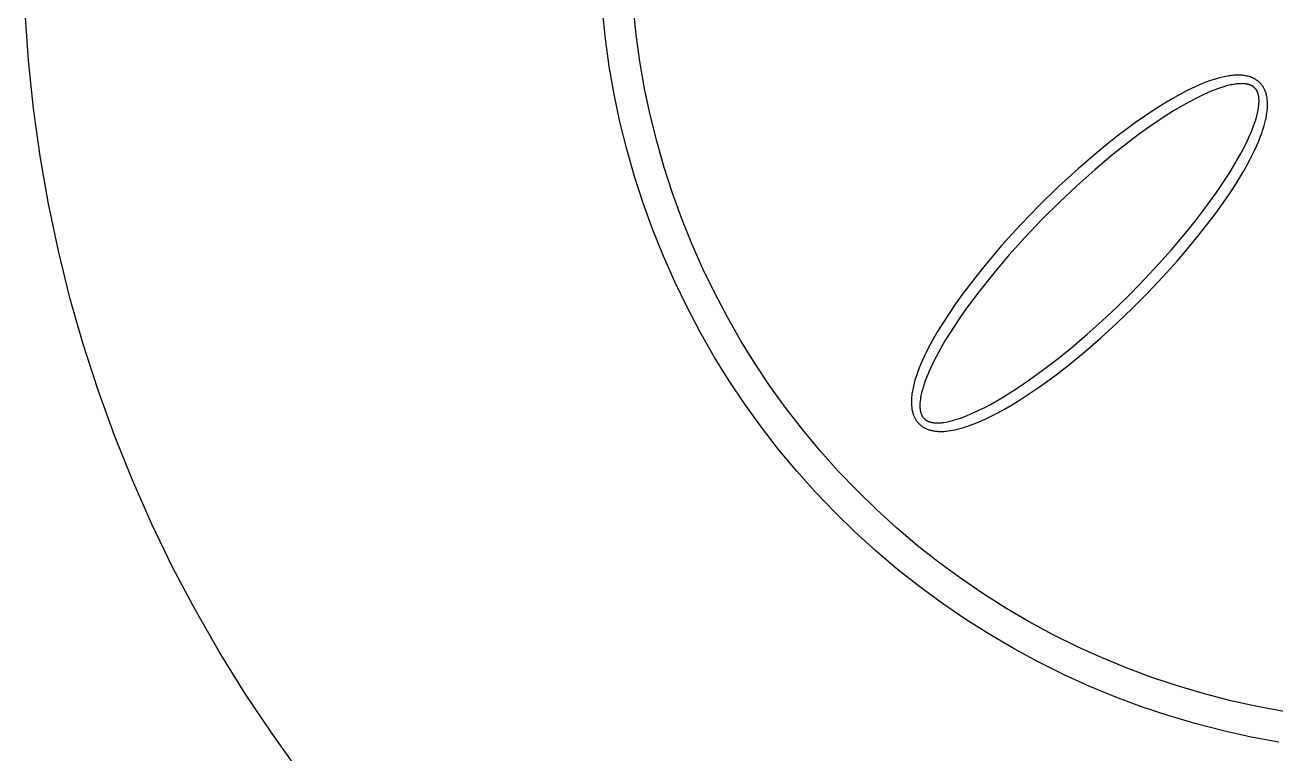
# Model space of a CAD drawing. Header units: millimetres. Extents: x 2944 to 4044, y 1234 to 2718.
# Drawn here: x 3748.73 to 3798.56, y 1619.83 to 1648.85 of the extents above; entities that cross this region are included whole.
import ezdxf

# ---------------------------------------------------------------- set-up
doc = ezdxf.new("R2010")
doc.units = ezdxf.units.MM
doc.layers.add('main', color=7, linetype='Continuous')

msp = doc.modelspace()

# ---------------------------------------------------------------- linework, layer by layer
at = {"layer": 'main'}
for p, q in [((3748.867, 1647.441), (3748.733, 1649.357)), ((3771.849, 1648.315), (3771.732, 1649.433)), ((3773.075, 1648.466), (3772.963, 1649.541)), ((3772.005, 1647.202), (3771.849, 1648.315)), ((3773.225, 1647.395), (3773.075, 1648.466)), ((3749.066, 1645.531), (3748.867, 1647.441)), ((3773.411, 1646.33), (3773.225, 1647.395)), ((3772.199, 1646.095), (3772.005, 1647.202)), ((3796.309, 1646.75), (3796.185, 1646.715)), ((3796.434, 1646.78), (3796.309, 1646.75)), ((3796.496, 1646.794), (3796.434, 1646.78)), ((3796.559, 1646.807), (3796.496, 1646.794)), ((3796.623, 1646.818), (3796.559, 1646.807)), ((3796.686, 1646.828), (3796.623, 1646.818)), ((3796.739, 1646.836), (3796.686, 1646.828)), ((3796.792, 1646.842), (3796.739, 1646.836)), ((3796.846, 1646.848), (3796.792, 1646.842)), ((3796.899, 1646.852), (3796.846, 1646.848)), ((3796.953, 1646.855), (3796.899, 1646.852)), ((3797.006, 1646.857), (3796.953, 1646.855)), ((3797.06, 1646.857), (3797.006, 1646.857)), ((3797.113, 1646.856), (3797.06, 1646.857)), ((3797.16, 1646.854), (3797.113, 1646.856)), ((3797.207, 1646.851), (3797.16, 1646.854)), ((3797.254, 1646.846), (3797.207, 1646.851)), ((3797.301, 1646.84), (3797.254, 1646.846)), ((3797.347, 1646.832), (3797.301, 1646.84)), ((3797.393, 1646.823), (3797.347, 1646.832)), ((3797.416, 1646.818), (3797.393, 1646.823)), ((3797.439, 1646.813), (3797.416, 1646.818)), ((3797.462, 1646.807), (3797.439, 1646.813)), ((3797.485, 1646.801), (3797.462, 1646.807)), ((3797.524, 1646.788), (3797.485, 1646.801)), ((3797.544, 1646.782), (3797.524, 1646.788)), ((3797.564, 1646.775), (3797.544, 1646.782)), ((3797.583, 1646.767), (3797.564, 1646.775)), ((3797.603, 1646.759), (3797.583, 1646.767)), ((3797.622, 1646.751), (3797.603, 1646.759)), ((3797.641, 1646.743), (3797.622, 1646.751)), ((3797.66, 1646.734), (3797.641, 1646.743)), ((3797.679, 1646.725), (3797.66, 1646.734)), ((3797.697, 1646.715), (3797.679, 1646.725)), ((3773.635, 1645.273), (3773.411, 1646.33)), ((3795.053, 1646.257), (3794.734, 1646.091)), ((3795.341, 1646.394), (3795.053, 1646.257)), ((3795.487, 1646.459), (3795.341, 1646.394)), ((3795.634, 1646.52), (3795.487, 1646.459)), ((3795.77, 1646.574), (3795.634, 1646.52)), ((3795.907, 1646.625), (3795.77, 1646.574)), ((3796.045, 1646.672), (3795.907, 1646.625)), ((3796.099, 1646.265), (3795.974, 1646.215)), ((3796.185, 1646.715), (3796.045, 1646.672)), ((3796.225, 1646.312), (3796.099, 1646.265)), ((3796.352, 1646.356), (3796.225, 1646.312)), ((3796.48, 1646.396), (3796.352, 1646.356)), ((3796.588, 1646.426), (3796.48, 1646.396)), ((3796.697, 1646.454), (3796.588, 1646.426)), ((3796.752, 1646.466), (3796.697, 1646.454)), ((3796.807, 1646.477), (3796.752, 1646.466)), ((3796.862, 1646.487), (3796.807, 1646.477)), ((3796.917, 1646.496), (3796.862, 1646.487)), ((3796.962, 1646.503), (3796.917, 1646.496)), ((3797.007, 1646.508), (3796.962, 1646.503)), ((3797.052, 1646.513), (3797.007, 1646.508)), ((3797.097, 1646.516), (3797.052, 1646.513)), ((3797.142, 1646.518), (3797.097, 1646.516)), ((3797.187, 1646.519), (3797.142, 1646.518)), ((3797.232, 1646.518), (3797.187, 1646.519)), ((3797.255, 1646.517), (3797.232, 1646.518)), ((3797.278, 1646.516), (3797.255, 1646.517)), ((3797.313, 1646.513), (3797.278, 1646.516)), ((3797.348, 1646.509), (3797.313, 1646.513)), ((3797.365, 1646.506), (3797.348, 1646.509)), ((3797.383, 1646.504), (3797.365, 1646.506)), ((3797.4, 1646.5), (3797.383, 1646.504)), ((3797.417, 1646.497), (3797.4, 1646.5)), ((3797.434, 1646.493), (3797.417, 1646.497)), ((3797.451, 1646.489), (3797.434, 1646.493)), ((3797.468, 1646.484), (3797.451, 1646.489)), ((3797.485, 1646.479), (3797.468, 1646.484)), ((3797.502, 1646.474), (3797.485, 1646.479)), ((3797.518, 1646.468), (3797.502, 1646.474)), ((3797.535, 1646.462), (3797.518, 1646.468)), ((3797.551, 1646.455), (3797.535, 1646.462)), ((3797.565, 1646.449), (3797.551, 1646.455)), ((3797.578, 1646.442), (3797.565, 1646.449)), ((3797.591, 1646.436), (3797.578, 1646.442)), ((3797.605, 1646.428), (3797.591, 1646.436)), ((3797.617, 1646.421), (3797.605, 1646.428)), ((3797.63, 1646.413), (3797.617, 1646.421)), ((3797.643, 1646.405), (3797.63, 1646.413)), ((3797.655, 1646.396), (3797.643, 1646.405)), ((3797.667, 1646.387), (3797.655, 1646.396)), ((3797.678, 1646.378), (3797.667, 1646.387)), ((3797.69, 1646.368), (3797.678, 1646.378)), ((3797.701, 1646.358), (3797.69, 1646.368)), ((3797.716, 1646.705), (3797.697, 1646.715)), ((3797.711, 1646.348), (3797.701, 1646.358)), ((3797.722, 1646.337), (3797.711, 1646.348)), ((3797.734, 1646.695), (3797.716, 1646.705)), ((3797.732, 1646.327), (3797.722, 1646.337)), ((3797.741, 1646.315), (3797.732, 1646.327)), ((3797.752, 1646.684), (3797.734, 1646.695)), ((3797.751, 1646.304), (3797.741, 1646.315)), ((3797.76, 1646.291), (3797.751, 1646.304)), ((3797.769, 1646.673), (3797.752, 1646.684)), ((3797.769, 1646.279), (3797.76, 1646.291)), ((3797.787, 1646.661), (3797.769, 1646.673)), ((3797.777, 1646.266), (3797.769, 1646.279)), ((3797.785, 1646.253), (3797.777, 1646.266)), ((3797.793, 1646.24), (3797.785, 1646.253)), ((3797.803, 1646.649), (3797.787, 1646.661)), ((3797.8, 1646.227), (3797.793, 1646.24)), ((3797.807, 1646.213), (3797.8, 1646.227)), ((3797.82, 1646.637), (3797.803, 1646.649)), ((3797.836, 1646.625), (3797.82, 1646.637)), ((3797.852, 1646.612), (3797.836, 1646.625)), ((3797.868, 1646.598), (3797.852, 1646.612)), ((3797.883, 1646.585), (3797.868, 1646.598)), ((3797.898, 1646.571), (3797.883, 1646.585)), ((3797.913, 1646.557), (3797.898, 1646.571)), ((3797.928, 1646.542), (3797.913, 1646.557)), ((3797.942, 1646.527), (3797.928, 1646.542)), ((3797.956, 1646.512), (3797.942, 1646.527)), ((3797.969, 1646.496), (3797.956, 1646.512)), ((3797.982, 1646.48), (3797.969, 1646.496)), ((3797.995, 1646.464), (3797.982, 1646.48)), ((3798.007, 1646.448), (3797.995, 1646.464)), ((3798.019, 1646.431), (3798.007, 1646.448)), ((3798.031, 1646.414), (3798.019, 1646.431)), ((3798.042, 1646.397), (3798.031, 1646.414)), ((3798.053, 1646.379), (3798.042, 1646.397)), ((3798.064, 1646.362), (3798.053, 1646.379)), ((3798.074, 1646.344), (3798.064, 1646.362)), ((3798.084, 1646.326), (3798.074, 1646.344)), ((3798.093, 1646.307), (3798.084, 1646.326)), ((3798.102, 1646.289), (3798.093, 1646.307)), ((3798.111, 1646.27), (3798.102, 1646.289)), ((3798.119, 1646.251), (3798.111, 1646.27)), ((3798.127, 1646.232), (3798.119, 1646.251)), ((3798.134, 1646.213), (3798.127, 1646.232)), ((3772.431, 1644.995), (3772.199, 1646.095)), ((3794.419, 1645.915), (3794.061, 1645.701)), ((3794.734, 1646.091), (3794.419, 1645.915)), ((3795.112, 1645.801), (3794.816, 1645.636)), ((3795.413, 1645.958), (3795.112, 1645.801)), ((3795.691, 1646.092), (3795.413, 1645.958)), ((3795.832, 1646.155), (3795.691, 1646.092)), ((3795.974, 1646.215), (3795.832, 1646.155)), ((3797.814, 1646.199), (3797.807, 1646.213)), ((3797.82, 1646.185), (3797.814, 1646.199)), ((3797.826, 1646.171), (3797.82, 1646.185)), ((3797.831, 1646.157), (3797.826, 1646.171)), ((3797.836, 1646.143), (3797.831, 1646.157)), ((3797.841, 1646.128), (3797.836, 1646.143)), ((3797.846, 1646.114), (3797.841, 1646.128)), ((3797.85, 1646.099), (3797.846, 1646.114)), ((3797.855, 1646.081), (3797.85, 1646.099)), ((3797.86, 1646.062), (3797.855, 1646.081)), ((3797.864, 1646.044), (3797.86, 1646.062)), ((3797.867, 1646.025), (3797.864, 1646.044)), ((3797.87, 1646.007), (3797.867, 1646.025)), ((3797.873, 1645.988), (3797.87, 1646.007)), ((3797.876, 1645.969), (3797.873, 1645.988)), ((3797.878, 1645.95), (3797.876, 1645.969)), ((3797.881, 1645.913), (3797.878, 1645.95)), ((3797.878, 1645.699), (3797.881, 1645.749)), ((3797.883, 1645.875), (3797.881, 1645.913)), ((3797.881, 1645.749), (3797.883, 1645.799)), ((3797.883, 1645.837), (3797.883, 1645.875)), ((3797.883, 1645.799), (3797.883, 1645.837)), ((3798.142, 1646.193), (3798.134, 1646.213)), ((3798.148, 1646.174), (3798.142, 1646.193)), ((3798.161, 1646.135), (3798.148, 1646.174)), ((3798.167, 1646.113), (3798.161, 1646.135)), ((3798.173, 1646.091), (3798.167, 1646.113)), ((3798.179, 1646.069), (3798.173, 1646.091)), ((3798.184, 1646.047), (3798.179, 1646.069)), ((3798.193, 1646.003), (3798.184, 1646.047)), ((3798.201, 1645.959), (3798.193, 1646.003)), ((3798.208, 1645.914), (3798.201, 1645.959)), ((3798.213, 1645.869), (3798.208, 1645.914)), ((3798.217, 1645.824), (3798.213, 1645.869)), ((3798.22, 1645.779), (3798.217, 1645.824)), ((3798.221, 1645.726), (3798.22, 1645.779)), ((3798.222, 1645.672), (3798.221, 1645.726)), ((3749.332, 1643.629), (3749.066, 1645.531)), ((3773.895, 1644.223), (3773.635, 1645.273)), ((3793.331, 1645.227), (3792.959, 1644.967)), ((3793.709, 1645.478), (3793.331, 1645.227)), ((3794.061, 1645.701), (3793.709, 1645.478)), ((3794.475, 1645.433), (3794.14, 1645.222)), ((3794.816, 1645.636), (3794.475, 1645.433)), ((3797.79, 1645.219), (3797.813, 1645.31)), ((3797.813, 1645.31), (3797.834, 1645.402)), ((3797.834, 1645.402), (3797.853, 1645.501)), ((3797.853, 1645.501), (3797.861, 1645.55)), ((3797.861, 1645.55), (3797.868, 1645.599)), ((3797.868, 1645.599), (3797.874, 1645.649)), ((3797.874, 1645.649), (3797.878, 1645.699)), ((3798.164, 1645.157), (3798.182, 1645.254)), ((3798.182, 1645.254), (3798.198, 1645.352)), ((3798.198, 1645.352), (3798.204, 1645.405)), ((3798.204, 1645.405), (3798.21, 1645.458)), ((3798.21, 1645.458), (3798.215, 1645.511)), ((3798.215, 1645.511), (3798.219, 1645.565)), ((3798.219, 1645.565), (3798.221, 1645.618)), ((3798.221, 1645.618), (3798.222, 1645.672)), ((3772.702, 1643.904), (3772.431, 1644.995)), ((3792.959, 1644.967), (3792.593, 1644.699)), ((3793.484, 1644.779), (3793.125, 1644.521)), ((3793.81, 1645.004), (3793.484, 1644.779)), ((3794.14, 1645.222), (3793.81, 1645.004)), ((3797.594, 1644.646), (3797.669, 1644.841)), ((3797.669, 1644.841), (3797.704, 1644.939)), ((3797.704, 1644.939), (3797.737, 1645.038)), ((3797.737, 1645.038), (3797.764, 1645.128)), ((3797.764, 1645.128), (3797.79, 1645.219)), ((3798.026, 1644.649), (3798.06, 1644.754)), ((3798.06, 1644.754), (3798.091, 1644.859)), ((3798.091, 1644.859), (3798.12, 1644.965)), ((3798.12, 1644.965), (3798.143, 1645.061)), ((3798.143, 1645.061), (3798.164, 1645.157)), ((3792.232, 1644.424), (3791.835, 1644.111)), ((3792.771, 1644.256), (3792.077, 1643.71)), ((3792.593, 1644.699), (3792.232, 1644.424)), ((3793.125, 1644.521), (3792.771, 1644.256)), ((3797.391, 1644.187), (3797.496, 1644.415)), ((3797.496, 1644.415), (3797.594, 1644.646)), ((3797.849, 1644.181), (3797.898, 1644.302)), ((3797.898, 1644.302), (3797.946, 1644.423)), ((3797.946, 1644.423), (3797.99, 1644.545)), ((3797.99, 1644.545), (3798.026, 1644.649)), ((3773.01, 1642.823), (3772.702, 1643.904)), ((3774.191, 1643.184), (3773.895, 1644.223)), ((3791.444, 1643.791), (3790.678, 1643.133)), ((3791.835, 1644.111), (3791.444, 1643.791)), ((3797.019, 1643.484), (3797.161, 1643.739)), ((3797.161, 1643.739), (3797.279, 1643.962)), ((3797.279, 1643.962), (3797.391, 1644.187)), ((3797.572, 1643.592), (3797.688, 1643.825)), ((3797.688, 1643.825), (3797.797, 1644.062)), ((3797.797, 1644.062), (3797.849, 1644.181)), ((3749.664, 1641.737), (3749.332, 1643.629)), ((3792.077, 1643.71), (3791.343, 1643.093)), ((3796.719, 1642.982), (3796.871, 1643.232)), ((3796.871, 1643.232), (3797.019, 1643.484)), ((3797.277, 1643.049), (3797.428, 1643.319)), ((3797.428, 1643.319), (3797.572, 1643.592)), ((3773.355, 1641.754), (3773.01, 1642.823)), ((3774.524, 1642.155), (3774.191, 1643.184)), ((3790.678, 1643.133), (3789.902, 1642.422)), ((3791.343, 1643.093), (3790.626, 1642.455)), ((3796.188, 1642.182), (3796.561, 1642.736)), ((3796.561, 1642.736), (3796.719, 1642.982)), ((3796.957, 1642.521), (3797.119, 1642.783)), ((3797.119, 1642.783), (3797.277, 1643.049)), ((3789.902, 1642.422), (3789.149, 1641.689)), ((3790.626, 1642.455), (3789.922, 1641.792)), ((3796.76, 1642.217), (3796.957, 1642.521)), ((3750.061, 1639.858), (3749.664, 1641.737)), ((3773.738, 1640.697), (3773.355, 1641.754)), ((3774.892, 1641.138), (3774.524, 1642.155)), ((3789.922, 1641.792), (3789.236, 1641.11)), ((3795.797, 1641.641), (3796.188, 1642.182)), ((3796.138, 1641.328), (3796.558, 1641.917)), ((3796.558, 1641.917), (3796.76, 1642.217)), ((3789.149, 1641.689), (3788.384, 1640.899)), ((3795.35, 1641.056), (3795.797, 1641.641)), ((3795.664, 1640.707), (3796.138, 1641.328)), ((3775.294, 1640.135), (3774.892, 1641.138)), ((3788.384, 1640.899), (3787.645, 1640.084)), ((3789.236, 1641.11), (3788.569, 1640.409)), ((3794.887, 1640.484), (3795.35, 1641.056)), ((3774.157, 1639.654), (3773.738, 1640.697)), ((3788.569, 1640.409), (3787.922, 1639.69)), ((3794.392, 1639.903), (3794.887, 1640.484)), ((3795.173, 1640.099), (3795.664, 1640.707)), ((3750.523, 1637.994), (3750.061, 1639.858)), ((3775.732, 1639.147), (3775.294, 1640.135)), ((3787.645, 1640.084), (3786.975, 1639.296)), ((3793.884, 1639.333), (3794.392, 1639.903)), ((3794.616, 1639.447), (3795.173, 1640.099)), ((3774.611, 1638.626), (3774.157, 1639.654)), ((3786.975, 1639.296), (3786.651, 1638.893)), ((3787.922, 1639.69), (3787.315, 1638.977)), ((3793.341, 1638.749), (3793.884, 1639.333)), ((3794.041, 1638.81), (3794.616, 1639.447)), ((3776.203, 1638.174), (3775.732, 1639.147)), ((3786.651, 1638.893), (3786.334, 1638.485)), ((3787.315, 1638.977), (3786.731, 1638.245)), ((3792.784, 1638.178), (3793.341, 1638.749)), ((3793.449, 1638.184), (3794.041, 1638.81)), ((3775.102, 1637.615), (3774.611, 1638.626)), ((3786.334, 1638.485), (3786.06, 1638.118)), ((3751.05, 1636.147), (3750.523, 1637.994)), ((3776.708, 1637.218), (3776.203, 1638.174)), ((3786.06, 1638.118), (3785.793, 1637.746)), ((3786.731, 1638.245), (3786.234, 1637.578)), ((3792.214, 1637.62), (3792.784, 1638.178)), ((3792.841, 1637.573), (3793.449, 1638.184)), ((3775.627, 1636.621), (3775.102, 1637.615)), ((3785.535, 1637.368), (3785.286, 1636.984)), ((3785.793, 1637.746), (3785.535, 1637.368)), ((3786.234, 1637.578), (3785.995, 1637.238)), ((3791.633, 1637.075), (3792.214, 1637.62)), ((3792.219, 1636.977), (3792.841, 1637.573)), ((3777.246, 1636.28), (3776.708, 1637.218)), ((3785.286, 1636.984), (3785.08, 1636.647)), ((3785.762, 1636.893), (3785.565, 1636.587)), ((3785.995, 1637.238), (3785.762, 1636.893)), ((3791.043, 1636.547), (3791.633, 1637.075)), ((3791.581, 1636.397), (3792.219, 1636.977)), ((3776.186, 1635.646), (3775.627, 1636.621)), ((3777.816, 1635.362), (3777.246, 1636.28)), ((3784.883, 1636.306), (3784.708, 1635.981)), ((3785.08, 1636.647), (3784.883, 1636.306)), ((3785.375, 1636.277), (3785.192, 1635.963)), ((3785.565, 1636.587), (3785.375, 1636.277)), ((3790.441, 1636.033), (3791.043, 1636.547)), ((3790.968, 1635.866), (3791.581, 1636.397)), ((3751.641, 1634.319), (3751.05, 1636.147)), ((3784.625, 1635.817), (3784.545, 1635.651)), ((3784.708, 1635.981), (3784.625, 1635.817)), ((3785.192, 1635.963), (3785.019, 1635.643)), ((3789.878, 1635.576), (3790.441, 1636.033)), ((3790.341, 1635.352), (3790.968, 1635.866)), ((3776.778, 1634.691), (3776.186, 1635.646)), ((3778.418, 1634.463), (3777.816, 1635.362)), ((3784.414, 1635.358), (3784.353, 1635.21)), ((3784.478, 1635.505), (3784.414, 1635.358)), ((3784.545, 1635.651), (3784.478, 1635.505)), ((3784.876, 1635.359), (3784.808, 1635.215)), ((3785.019, 1635.643), (3784.876, 1635.359)), ((3789.302, 1635.133), (3789.878, 1635.576)), ((3789.747, 1634.891), (3790.341, 1635.352)), ((3784.205, 1634.795), (3784.165, 1634.661)), ((3784.249, 1634.928), (3784.205, 1634.795)), ((3784.296, 1635.06), (3784.249, 1634.928)), ((3784.353, 1635.21), (3784.296, 1635.06)), ((3784.636, 1634.812), (3784.587, 1634.682)), ((3784.688, 1634.941), (3784.636, 1634.812)), ((3784.742, 1635.07), (3784.688, 1634.941)), ((3784.808, 1635.215), (3784.742, 1635.07)), ((3788.759, 1634.739), (3789.302, 1635.133)), ((3789.139, 1634.449), (3789.747, 1634.891)), ((3752.294, 1632.513), (3751.641, 1634.319)), ((3777.404, 1633.757), (3776.778, 1634.691)), ((3779.05, 1633.587), (3778.418, 1634.463)), ((3784.078, 1634.286), (3784.068, 1634.226)), ((3784.089, 1634.346), (3784.078, 1634.286)), ((3784.102, 1634.406), (3784.089, 1634.346)), ((3784.129, 1634.525), (3784.102, 1634.406)), ((3784.165, 1634.661), (3784.129, 1634.525)), ((3784.473, 1634.326), (3784.444, 1634.213)), ((3784.505, 1634.439), (3784.473, 1634.326)), ((3784.541, 1634.55), (3784.505, 1634.439)), ((3784.587, 1634.682), (3784.541, 1634.55)), ((3787.954, 1634.202), (3788.205, 1634.363)), ((3788.205, 1634.363), (3788.759, 1634.739)), ((3788.587, 1634.075), (3789.139, 1634.449)), ((3784.037, 1633.893), (3784.036, 1633.842)), ((3784.036, 1633.842), (3784.037, 1633.791)), ((3784.039, 1633.943), (3784.037, 1633.893)), ((3784.037, 1633.791), (3784.039, 1633.741)), ((3784.042, 1633.994), (3784.039, 1633.943)), ((3784.046, 1634.044), (3784.042, 1633.994)), ((3784.052, 1634.105), (3784.046, 1634.044)), ((3784.059, 1634.166), (3784.052, 1634.105)), ((3784.068, 1634.226), (3784.059, 1634.166)), ((3784.379, 1633.81), (3784.376, 1633.762)), ((3784.383, 1633.859), (3784.379, 1633.81)), ((3784.388, 1633.907), (3784.383, 1633.859)), ((3784.394, 1633.955), (3784.388, 1633.907)), ((3784.401, 1634.003), (3784.394, 1633.955)), ((3784.41, 1634.051), (3784.401, 1634.003)), ((3784.419, 1634.099), (3784.41, 1634.051)), ((3784.431, 1634.156), (3784.419, 1634.099)), ((3784.444, 1634.213), (3784.431, 1634.156)), ((3787.183, 1633.748), (3787.443, 1633.894)), ((3787.443, 1633.894), (3787.7, 1634.045)), ((3787.7, 1634.045), (3787.954, 1634.202)), ((3788.022, 1633.721), (3788.306, 1633.895)), ((3788.306, 1633.895), (3788.587, 1634.075)), ((3778.061, 1632.846), (3777.404, 1633.757)), ((3779.712, 1632.732), (3779.05, 1633.587)), ((3784.039, 1633.741), (3784.043, 1633.69)), ((3784.043, 1633.69), (3784.048, 1633.64)), ((3784.048, 1633.64), (3784.053, 1633.595)), ((3784.053, 1633.595), (3784.061, 1633.55)), ((3784.061, 1633.55), (3784.069, 1633.505)), ((3784.069, 1633.505), (3784.079, 1633.461)), ((3784.079, 1633.461), (3784.085, 1633.439)), ((3784.085, 1633.439), (3784.091, 1633.417)), ((3784.091, 1633.417), (3784.097, 1633.395)), ((3784.097, 1633.395), (3784.104, 1633.373)), ((3784.104, 1633.373), (3784.111, 1633.352)), ((3784.111, 1633.352), (3784.119, 1633.33)), ((3784.119, 1633.33), (3784.127, 1633.309)), ((3784.127, 1633.309), (3784.135, 1633.288)), ((3784.135, 1633.288), (3784.143, 1633.269)), ((3784.143, 1633.269), (3784.152, 1633.251)), ((3784.376, 1633.762), (3784.375, 1633.713)), ((3784.375, 1633.713), (3784.375, 1633.675)), ((3784.375, 1633.675), (3784.376, 1633.637)), ((3784.376, 1633.637), (3784.379, 1633.599)), ((3784.379, 1633.599), (3784.381, 1633.58)), ((3784.381, 1633.58), (3784.383, 1633.561)), ((3784.383, 1633.561), (3784.385, 1633.543)), ((3784.385, 1633.543), (3784.388, 1633.524)), ((3784.388, 1633.524), (3784.391, 1633.505)), ((3784.391, 1633.505), (3784.394, 1633.487)), ((3784.394, 1633.487), (3784.398, 1633.468)), ((3784.398, 1633.468), (3784.403, 1633.45)), ((3784.403, 1633.45), (3784.408, 1633.431)), ((3784.408, 1633.431), (3784.413, 1633.413)), ((3784.413, 1633.413), (3784.418, 1633.398)), ((3784.418, 1633.398), (3784.423, 1633.383)), ((3784.423, 1633.383), (3784.428, 1633.369)), ((3784.428, 1633.369), (3784.434, 1633.354)), ((3784.434, 1633.354), (3784.44, 1633.34)), ((3784.44, 1633.34), (3784.447, 1633.325)), ((3784.447, 1633.325), (3784.454, 1633.311)), ((3784.454, 1633.311), (3784.461, 1633.298)), ((3784.461, 1633.298), (3784.468, 1633.284)), ((3784.468, 1633.284), (3784.476, 1633.271)), ((3784.476, 1633.271), (3784.485, 1633.257)), ((3786.16, 1633.265), (3786.263, 1633.305)), ((3786.263, 1633.305), (3786.498, 1633.406)), ((3786.498, 1633.406), (3786.729, 1633.514)), ((3786.729, 1633.514), (3786.958, 1633.628)), ((3786.958, 1633.628), (3787.183, 1633.748)), ((3786.978, 1633.163), (3787.244, 1633.292)), ((3787.244, 1633.292), (3787.507, 1633.429)), ((3787.507, 1633.429), (3787.766, 1633.572)), ((3787.766, 1633.572), (3788.022, 1633.721)), ((3778.75, 1631.958), (3778.061, 1632.846)), ((3784.152, 1633.251), (3784.16, 1633.233)), ((3784.16, 1633.233), (3784.169, 1633.215)), ((3784.169, 1633.215), (3784.179, 1633.197)), ((3784.179, 1633.197), (3784.188, 1633.179)), ((3784.188, 1633.179), (3784.198, 1633.161)), ((3784.198, 1633.161), (3784.209, 1633.144)), ((3784.209, 1633.144), (3784.22, 1633.127)), ((3784.22, 1633.127), (3784.231, 1633.11)), ((3784.231, 1633.11), (3784.242, 1633.094)), ((3784.242, 1633.094), (3784.254, 1633.077)), ((3784.254, 1633.077), (3784.266, 1633.061)), ((3784.266, 1633.061), (3784.279, 1633.045)), ((3784.279, 1633.045), (3784.291, 1633.03)), ((3784.291, 1633.03), (3784.305, 1633.015)), ((3784.305, 1633.015), (3784.315, 1633.003)), ((3784.315, 1633.003), (3784.326, 1632.992)), ((3784.326, 1632.992), (3784.347, 1632.97)), ((3784.347, 1632.97), (3784.37, 1632.949)), ((3784.37, 1632.949), (3784.393, 1632.928)), ((3784.393, 1632.928), (3784.416, 1632.909)), ((3784.416, 1632.909), (3784.441, 1632.89)), ((3784.441, 1632.89), (3784.466, 1632.872)), ((3784.466, 1632.872), (3784.491, 1632.855)), ((3784.485, 1633.257), (3784.493, 1633.245)), ((3784.491, 1632.855), (3784.506, 1632.846)), ((3784.493, 1633.245), (3784.503, 1633.232)), ((3784.503, 1633.232), (3784.512, 1633.22)), ((3784.506, 1632.846), (3784.52, 1632.837)), ((3784.512, 1633.22), (3784.522, 1633.208)), ((3784.52, 1632.837), (3784.549, 1632.821)), ((3784.522, 1633.208), (3784.532, 1633.196)), ((3784.532, 1633.196), (3784.541, 1633.187)), ((3784.541, 1633.187), (3784.549, 1633.179)), ((3784.549, 1633.179), (3784.558, 1633.17)), ((3784.549, 1632.821), (3784.579, 1632.805)), ((3784.558, 1633.17), (3784.567, 1633.162)), ((3784.567, 1633.162), (3784.576, 1633.154)), ((3784.576, 1633.154), (3784.585, 1633.147)), ((3784.579, 1632.805), (3784.609, 1632.79)), ((3784.585, 1633.147), (3784.595, 1633.139)), ((3784.595, 1633.139), (3784.605, 1633.132)), ((3784.605, 1633.132), (3784.615, 1633.125)), ((3784.609, 1632.79), (3784.639, 1632.776)), ((3784.615, 1633.125), (3784.625, 1633.118)), ((3784.625, 1633.118), (3784.635, 1633.112)), ((3784.635, 1633.112), (3784.645, 1633.106)), ((3784.639, 1632.776), (3784.671, 1632.763)), ((3784.645, 1633.106), (3784.656, 1633.099)), ((3784.656, 1633.099), (3784.666, 1633.094)), ((3784.666, 1633.094), (3784.677, 1633.088)), ((3784.677, 1633.088), (3784.688, 1633.083)), ((3784.688, 1633.083), (3784.701, 1633.077)), ((3784.701, 1633.077), (3784.714, 1633.071)), ((3784.714, 1633.071), (3784.727, 1633.066)), ((3784.727, 1633.066), (3784.74, 1633.061)), ((3784.74, 1633.061), (3784.753, 1633.056)), ((3784.753, 1633.056), (3784.766, 1633.052)), ((3784.766, 1633.052), (3784.78, 1633.047)), ((3784.78, 1633.047), (3784.793, 1633.044)), ((3784.793, 1633.044), (3784.807, 1633.04)), ((3784.807, 1633.04), (3784.821, 1633.037)), ((3784.821, 1633.037), (3784.848, 1633.031)), ((3784.848, 1633.031), (3784.876, 1633.025)), ((3784.876, 1633.025), (3784.904, 1633.021)), ((3784.904, 1633.021), (3784.937, 1633.017)), ((3784.937, 1633.017), (3784.97, 1633.014)), ((3784.97, 1633.014), (3785.003, 1633.012)), ((3785.003, 1633.012), (3785.036, 1633.011)), ((3785.036, 1633.011), (3785.069, 1633.01)), ((3785.069, 1633.01), (3785.102, 1633.011)), ((3785.102, 1633.011), (3785.136, 1633.012)), ((3785.136, 1633.012), (3785.169, 1633.013)), ((3785.169, 1633.013), (3785.209, 1633.016)), ((3785.209, 1633.016), (3785.25, 1633.02)), ((3785.25, 1633.02), (3785.29, 1633.025)), ((3785.29, 1633.025), (3785.331, 1633.031)), ((3785.331, 1633.031), (3785.411, 1633.044)), ((3785.411, 1633.044), (3785.491, 1633.06)), ((3785.491, 1633.06), (3785.581, 1633.08)), ((3785.581, 1633.08), (3785.671, 1633.103)), ((3785.671, 1633.103), (3785.76, 1633.128)), ((3785.76, 1633.128), (3785.848, 1633.155)), ((3785.848, 1633.155), (3785.953, 1633.189)), ((3785.88, 1632.762), (3785.978, 1632.787)), ((3785.953, 1633.189), (3786.057, 1633.226)), ((3785.978, 1632.787), (3786.075, 1632.814)), ((3786.057, 1633.226), (3786.16, 1633.265)), ((3786.075, 1632.814), (3786.19, 1632.85)), ((3786.19, 1632.85), (3786.305, 1632.888)), ((3786.305, 1632.888), (3786.419, 1632.929)), ((3786.419, 1632.929), (3786.532, 1632.972)), ((3786.532, 1632.972), (3786.757, 1633.064)), ((3786.757, 1633.064), (3786.978, 1633.163)), ((3753.01, 1630.731), (3752.294, 1632.513)), ((3780.404, 1631.902), (3779.712, 1632.732)), ((3784.671, 1632.763), (3784.702, 1632.752)), ((3784.702, 1632.752), (3784.734, 1632.741)), ((3784.734, 1632.741), (3784.768, 1632.73)), ((3784.768, 1632.73), (3784.803, 1632.72)), ((3784.803, 1632.72), (3784.838, 1632.711)), ((3784.838, 1632.711), (3784.874, 1632.704)), ((3784.874, 1632.704), (3784.91, 1632.697)), ((3784.91, 1632.697), (3784.945, 1632.691)), ((3784.945, 1632.691), (3784.981, 1632.686)), ((3784.981, 1632.686), (3785.017, 1632.681)), ((3785.017, 1632.681), (3785.057, 1632.678)), ((3785.057, 1632.678), (3785.097, 1632.675)), ((3785.097, 1632.675), (3785.136, 1632.673)), ((3785.136, 1632.673), (3785.176, 1632.672)), ((3785.176, 1632.672), (3785.216, 1632.672)), ((3785.216, 1632.672), (3785.256, 1632.672)), ((3785.256, 1632.672), (3785.296, 1632.673)), ((3785.296, 1632.673), (3785.335, 1632.675)), ((3785.335, 1632.675), (3785.379, 1632.678)), ((3785.379, 1632.678), (3785.423, 1632.682)), ((3785.423, 1632.682), (3785.51, 1632.692)), ((3785.51, 1632.692), (3785.596, 1632.704)), ((3785.596, 1632.704), (3785.683, 1632.719)), ((3785.683, 1632.719), (3785.782, 1632.739)), ((3785.782, 1632.739), (3785.88, 1632.762)), ((3779.469, 1631.094), (3778.75, 1631.958)), ((3781.124, 1631.095), (3780.404, 1631.902)), ((3780.218, 1630.256), (3779.469, 1631.094)), ((3781.872, 1630.314), (3781.124, 1631.095)), ((3753.787, 1628.975), (3753.01, 1630.731)), ((3782.646, 1629.56), (3781.872, 1630.314)), ((3780.995, 1629.444), (3780.218, 1630.256)), ((3781.8, 1628.66), (3780.995, 1629.444)), ((3783.446, 1628.833), (3782.646, 1629.56)), ((3754.625, 1627.246), (3753.787, 1628.975)), ((3784.271, 1628.134), (3783.446, 1628.833)), ((3782.632, 1627.904), (3781.8, 1628.66)), ((3783.49, 1627.177), (3782.632, 1627.904)), ((3785.119, 1627.464), (3784.271, 1628.134)), ((3785.991, 1626.824), (3785.119, 1627.464)), ((3755.522, 1625.548), (3754.625, 1627.246)), ((3784.372, 1626.481), (3783.49, 1627.177)), ((3786.884, 1626.215), (3785.991, 1626.824)), ((3785.278, 1625.816), (3784.372, 1626.481)), ((3786.206, 1625.182), (3785.278, 1625.816)), ((3787.797, 1625.637), (3786.884, 1626.215)), ((3756.477, 1623.882), (3755.522, 1625.548)), ((3788.73, 1625.091), (3787.797, 1625.637)), ((3787.156, 1624.581), (3786.206, 1625.182)), ((3789.682, 1624.578), (3788.73, 1625.091)), ((3788.126, 1624.014), (3787.156, 1624.581)), ((3790.65, 1624.098), (3789.682, 1624.578)), ((3757.49, 1622.251), (3756.477, 1623.882)), ((3789.115, 1623.48), (3788.126, 1624.014)), ((3791.635, 1623.652), (3790.65, 1624.098)), ((3790.122, 1622.981), (3789.115, 1623.48)), ((3792.635, 1623.241), (3791.635, 1623.652)), ((3791.146, 1622.518), (3790.122, 1622.981)), ((3793.648, 1622.864), (3792.635, 1623.241)), ((3794.674, 1622.523), (3793.648, 1622.864)), ((3792.185, 1622.09), (3791.146, 1622.518)), ((3795.711, 1622.217), (3794.674, 1622.523)), ((3758.559, 1620.655), (3757.49, 1622.251)), ((3793.239, 1621.698), (3792.185, 1622.09)), ((3796.758, 1621.948), (3795.711, 1622.217)), ((3797.813, 1621.715), (3796.758, 1621.948)), ((3794.305, 1621.344), (3793.239, 1621.698)), ((3795.384, 1621.026), (3794.305, 1621.344)), ((3798.877, 1621.52), (3797.813, 1621.715)), ((3796.472, 1620.746), (3795.384, 1621.026)), ((3759.683, 1619.097), (3758.559, 1620.655)), ((3797.57, 1620.504), (3796.472, 1620.746)), ((3798.675, 1620.301), (3797.57, 1620.504))]:
    msp.add_line(p, q, dxfattribs=at)

doc.saveas('drawing.dxf')
